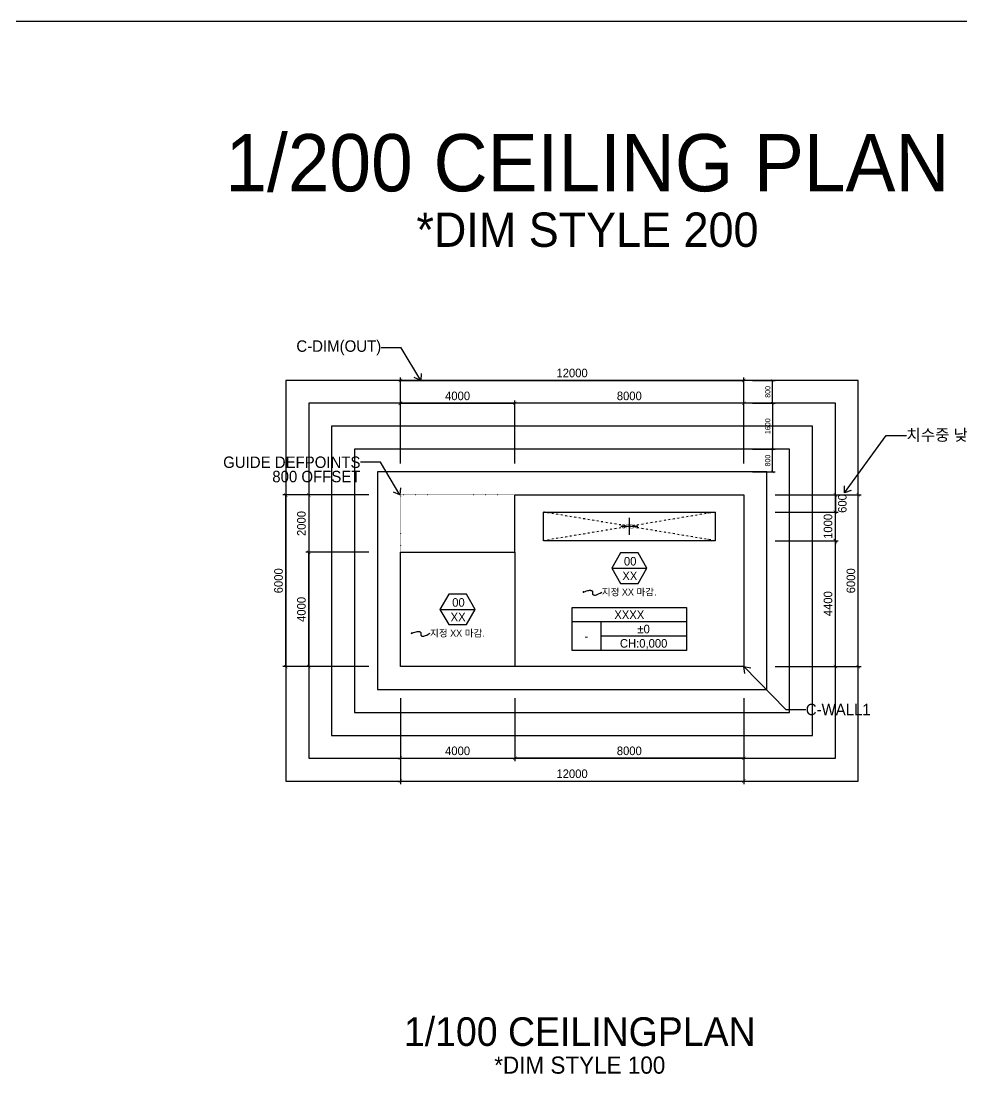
# Model space of a CAD drawing. Header units: millimetres. Extents: x -551172 to 232469, y -3435 to 261611.
# Drawn here: x -483415 to -450541, y 50632 to 87414 of the extents above; entities that cross this region are included whole.
import ezdxf
from ezdxf.enums import TextEntityAlignment as Align

# ---------------------------------------------------------------- set-up
doc = ezdxf.new("R2010")
doc.units = ezdxf.units.MM
doc.header["$LTSCALE"] = 10
doc.set_wipeout_variables(frame=1)
doc.header["$PDMODE"] = 3
doc.linetypes.add('DIVIDE', pattern=[31.75, 12.7, -6.35, 0, -6.35, 0, -6.35])
doc.linetypes.add('DOT', pattern=[6.35, 0, -6.35])
doc.layers.get('DEFPOINTS').update_dxf_attribs({"color": 248})
for name, color, linetype in [('C-DIM(IN)', 14, 'Continuous'), ('C-DIM(OUT)', 1, 'Continuous'), ('C-FIN', 5, 'Continuous'), ('C-LEVEL', 7, 'Continuous'), ('C-OPEN', 1, 'DIVIDE'), ('C-SYM', 7, 'Continuous'), ('C-TEXT', 3, 'Continuous'), ('C-WALL1', 2, 'Continuous'), ('C-WP', 7, 'Continuous'), ('E-DOOR', 6, 'Continuous'), ('F-SYM', 7, 'Continuous')]:
    doc.layers.add(name, color=color, linetype=linetype)
doc.styles.get("Standard").update_dxf_attribs({"font": 'romans.shx'})
doc.styles.add('YOURNAME', font='HY울릉도M.TTF')
doc.dimstyles.get("Standard").update_dxf_attribs({"dimtxt": 0.18, "dimasz": 0.18, "dimexe": 0.18, "dimexo": 0.0625, "dimgap": 0.09, "dimtad": 0, "dimtih": 1, "dimtoh": 1, "dimdec": 4, "dimzin": 0, "dimdsep": 46, "dimtxsty": 'Standard', "dimcen": 0.09, "dimadec": 0, "dimazin": 0, "dimtfac": 1, "dimtdec": 4, "dimtofl": 0, "dimtmove": 0, "dimatfit": 3, "dimfxl": 1, "dimtolj": 1, "dimtzin": 0, "dimarcsym": 0})
doc.dimstyles.new('YOURNAME-100', dxfattribs={"dimscale": 100, "dimtxt": 1.8, "dimasz": 0.9, "dimexe": 1, "dimexo": 3, "dimgap": 0.7, "dimtad": 1, "dimdec": 0, "dimzin": 0, "dimdsep": 46, "dimtxsty": 'YOURNAME', "dimblk": 'ARCHTICK', "dimcen": 0, "dimclrd": 1, "dimclre": 1, "dimclrt": 7, "dimadec": 0, "dimazin": 0, "dimtfac": 1, "dimtdec": 0, "dimtix": 1, "dimtmove": 2, "dimatfit": 3, "dimldrblk": 'ARCHTICK', "dimfxl": 1, "dimtolj": 1, "dimtzin": 0, "dimarcsym": 0})
doc.dimstyles.new('YOURNAME-200', dxfattribs={"dimscale": 100, "dimtxt": 3, "dimasz": 1.2, "dimexe": 1, "dimexo": 3, "dimgap": 1, "dimtad": 1, "dimdec": 0, "dimzin": 0, "dimdsep": 46, "dimtxsty": 'YOURNAME', "dimblk": 'ARCHTICK', "dimcen": 0, "dimclrd": 1, "dimclre": 1, "dimclrt": 7, "dimadec": 0, "dimazin": 0, "dimtfac": 1, "dimtdec": 0, "dimtix": 1, "dimtmove": 2, "dimatfit": 3, "dimldrblk": 'ARCHTICK', "dimfxl": 1, "dimtolj": 1, "dimtzin": 0, "dimarcsym": 0})

# ---------------------------------------------------------------- blocks, each defined once
blk = doc.blocks.new('C-SYM-OPEN')
at = {"layer": 'DEFPOINTS', "color": 156}
for p, q in [((93492, 81166), (93492, 80866)), ((93642, 81016), (93342, 81016))]:
    blk.add_line(p, q, dxfattribs=at)
at = {"layer": 'C-OPEN', "color": 7, "style": 'YOURNAME'}
blk.add_attdef('OPNAME', text='', height=70, dxfattribs=at).set_placement((93492, 81016), align=Align.MIDDLE_CENTER)
blk = doc.blocks.new('C-SYM-AREA TAG')
blk.add_wipeout([(66189, 80977), (68189, 80977), (68189, 80227), (66189, 80227)]).dxf.layer = 'C-WP'
at = {"layer": 'C-SYM', "color": 1}
for p, q in [((68189, 80727), (66189, 80727)), ((68189, 80477), (66689, 80477)), ((68189, 80227), (66189, 80227))]:
    blk.add_line(p, q, dxfattribs=at)
at = {"layer": 'C-SYM', "color": 1, "ltscale": 1000}
blk.add_line((66689, 80727), (66689, 80227), dxfattribs=at)
at = {"layer": 'C-SYM', "color": 1}
blk.add_lwpolyline([(66189, 80977), (68189, 80977), (68189, 80227), (66189, 80227), (66189, 80977)], dxfattribs=at)
at = {"layer": 'C-SYM', "color": 3, "style": 'YOURNAME'}
for tag, p in [('RM.NAME', (67189, 80852)), ('RM.NO.', (66439, 80477)), ('FL:', (67439, 80602)), ('CH:', (67439, 80352))]:
    blk.add_attdef(tag, text='', height=150, dxfattribs=at).set_placement(p, align=Align.MIDDLE_CENTER)
blk = doc.blocks.new('C-SYM-CEILING-FINISH-1')
at = {"layer": 'C-SYM', "color": 1}
blk.add_line((59050, 80503), (59666, 80503), dxfattribs=at)
blk.add_lwpolyline([(59204, 80770), (59050, 80503), (59204, 80237), (59512, 80237), (59666, 80503), (59512, 80770)], close=True, dxfattribs=at)
at = {"layer": 'C-SYM', "color": 3, "style": 'YOURNAME'}
for tag, p in [('NO?', (59373, 80550)), ('WH?', (59367, 80295))]:
    blk.add_attdef(tag, text='', height=150, dxfattribs=at).set_placement(p, align=Align.CENTER)
blk = doc.blocks.new('C-SYM-CEILING-FINISH-2')
at = {"layer": 'F-SYM', "color": 1, "const_width": 17.5}
blk.add_lwpolyline([(58549, 80087, 1), (58566, 80087, 1)], format="xyb", close=True, dxfattribs=at)
at = {"layer": 'F-SYM', "color": 1}
blk.add_lwpolyline([(58558, 80087), (58587, 80098), (58612, 80107), (58632, 80113), (58649, 80117), (58662, 80119), (58672, 80119), (58681, 80118), (58688, 80117), (58693, 80116), (58698, 80114), (58703, 80112), (58706, 80110), (58709, 80107), (58711, 80104), (58712, 80101), (58713, 80098), (58714, 80094), (58714, 80090), (58714, 80086), (58714, 80082), (58713, 80077), (58713, 80073), (58713, 80068), (58714, 80064), (58714, 80059), (58716, 80055), (58717, 80051), (58720, 80047), (58723, 80044), (58727, 80041), (58733, 80038), (58739, 80036), (58747, 80034), (58756, 80034), (58768, 80035), (58782, 80039), (58799, 80045), (58821, 80055), (58846, 80069), (58876, 80087)], dxfattribs=at)
at = {"layer": 'F-SYM', "style": 'YOURNAME'}
blk.add_attdef('FI?', text='', height=120, dxfattribs=at).set_placement((58876, 80087), align=Align.MIDDLE_LEFT)
blk = doc.blocks.new('_ArchTick')
at = {"color": 0, "linetype": 'ByBlock', "const_width": 0.15}
blk.add_lwpolyline([(-0.5, -0.5), (0.5, 0.5)], dxfattribs=at)
blk = doc.blocks.new('*D182')
at = {"layer": 'C-DIM(OUT)', "lineweight": -2, "transparency": 16777216}
for p, q in [((-470163, 71961), (-470163, 74961)), ((-470163, 74861), (-458163, 74861)), ((-458163, 71961), (-458163, 74961))]:
    blk.add_line(p, q, dxfattribs=at)
at = {"layer": 'DEFPOINTS', "color": 0, "transparency": 16777216}
for p in [(-458163, 74861), (-470163, 71661), (-458163, 71661)]:
    blk.add_point(p, dxfattribs=at)
at = {"layer": 'C-DIM(OUT)', "lineweight": -2, "transparency": 16777216, "xscale": 120, "yscale": 120, "zscale": 120, "rotation": 180}
blk.add_blockref('_ArchTick', (-470163, 74861), dxfattribs=at)
at = {"layer": 'C-DIM(OUT)', "lineweight": -2, "transparency": 16777216, "xscale": 120, "yscale": 120, "zscale": 120}
blk.add_blockref('_ArchTick', (-458163, 74861), dxfattribs=at)
at = {"layer": 'C-DIM(OUT)', "color": 7, "transparency": 16777216, "insert": (-464163, 75118), "char_height": 300, "attachment_point": 5, "style": 'YOURNAME'}
blk.add_mtext('\\A1;12000', dxfattribs=at)
blk = doc.blocks.new('*D183')
at = {"layer": 'C-DIM(OUT)', "lineweight": -2, "transparency": 16777216}
for p, q in [((-470163, 71961), (-470163, 74161)), ((-470163, 74061), (-466163, 74061)), ((-466163, 71961), (-466163, 74161))]:
    blk.add_line(p, q, dxfattribs=at)
at = {"layer": 'DEFPOINTS', "color": 0, "transparency": 16777216}
for p in [(-466163, 74061), (-470163, 71661), (-466163, 71661)]:
    blk.add_point(p, dxfattribs=at)
at = {"layer": 'C-DIM(OUT)', "lineweight": -2, "transparency": 16777216, "xscale": 120, "yscale": 120, "zscale": 120, "rotation": 180}
blk.add_blockref('_ArchTick', (-470163, 74061), dxfattribs=at)
at = {"layer": 'C-DIM(OUT)', "lineweight": -2, "transparency": 16777216, "xscale": 120, "yscale": 120, "zscale": 120}
blk.add_blockref('_ArchTick', (-466163, 74061), dxfattribs=at)
at = {"layer": 'C-DIM(OUT)', "color": 7, "transparency": 16777216, "insert": (-468163, 74318), "char_height": 300, "attachment_point": 5, "style": 'YOURNAME'}
blk.add_mtext('\\A1;4000', dxfattribs=at)
blk = doc.blocks.new('*D184')
at = {"layer": 'C-DIM(OUT)', "lineweight": -2, "transparency": 16777216}
for p, q in [((-466163, 71961), (-466163, 74161)), ((-458163, 74061), (-466163, 74061)), ((-458163, 71961), (-458163, 74161))]:
    blk.add_line(p, q, dxfattribs=at)
at = {"layer": 'DEFPOINTS', "color": 0, "transparency": 16777216}
for p in [(-466163, 74061), (-466163, 71661), (-458163, 71661)]:
    blk.add_point(p, dxfattribs=at)
at = {"layer": 'C-DIM(OUT)', "lineweight": -2, "transparency": 16777216, "xscale": 120, "yscale": 120, "zscale": 120, "rotation": 180}
blk.add_blockref('_ArchTick', (-466163, 74061), dxfattribs=at)
at = {"layer": 'C-DIM(OUT)', "lineweight": -2, "transparency": 16777216, "xscale": 120, "yscale": 120, "zscale": 120}
blk.add_blockref('_ArchTick', (-458163, 74061), dxfattribs=at)
at = {"layer": 'C-DIM(OUT)', "color": 7, "transparency": 16777216, "insert": (-462163, 74318), "char_height": 300, "attachment_point": 5, "style": 'YOURNAME'}
blk.add_mtext('\\A1;8000', dxfattribs=at)
blk = doc.blocks.new('*D185')
at = {"layer": 'C-DIM(OUT)', "lineweight": -2, "transparency": 16777216}
for p, q in [((-471263, 70861), (-474263, 70861)), ((-474163, 64861), (-474163, 70861)), ((-471263, 64861), (-474263, 64861))]:
    blk.add_line(p, q, dxfattribs=at)
at = {"layer": 'DEFPOINTS', "color": 0, "transparency": 16777216}
for p in [(-474163, 70861), (-470963, 70861), (-470963, 64861)]:
    blk.add_point(p, dxfattribs=at)
at = {"layer": 'C-DIM(OUT)', "lineweight": -2, "transparency": 16777216, "xscale": 120, "yscale": 120, "zscale": 120}
for p, rotation in [((-474163, 70861), 90), ((-474163, 64861), 270)]:
    blk.add_blockref('_ArchTick', p, dxfattribs=dict(at, rotation=rotation))
at = {"layer": 'C-DIM(OUT)', "color": 7, "transparency": 16777216, "insert": (-474419, 67861), "char_height": 300, "attachment_point": 5, "rotation": 90, "style": 'YOURNAME'}
blk.add_mtext('\\A1;6000', dxfattribs=at)
blk = doc.blocks.new('*D186')
at = {"layer": 'C-DIM(OUT)', "lineweight": -2, "transparency": 16777216}
for p, q in [((-471263, 70861), (-473463, 70861)), ((-473363, 70861), (-473363, 68861)), ((-471263, 68861), (-473463, 68861))]:
    blk.add_line(p, q, dxfattribs=at)
at = {"layer": 'DEFPOINTS', "color": 0, "transparency": 16777216}
for p in [(-470963, 70861), (-473363, 68861), (-470963, 68861)]:
    blk.add_point(p, dxfattribs=at)
at = {"layer": 'C-DIM(OUT)', "lineweight": -2, "transparency": 16777216, "xscale": 120, "yscale": 120, "zscale": 120}
for p, rotation in [((-473363, 70861), 90), ((-473363, 68861), 270)]:
    blk.add_blockref('_ArchTick', p, dxfattribs=dict(at, rotation=rotation))
at = {"layer": 'C-DIM(OUT)', "color": 7, "transparency": 16777216, "insert": (-473619, 69861), "char_height": 300, "attachment_point": 5, "rotation": 90, "style": 'YOURNAME'}
blk.add_mtext('\\A1;2000', dxfattribs=at)
blk = doc.blocks.new('*D187')
at = {"layer": 'C-DIM(OUT)', "lineweight": -2, "transparency": 16777216}
for p, q in [((-471263, 68861), (-473463, 68861)), ((-473363, 64861), (-473363, 68861)), ((-471263, 64861), (-473463, 64861))]:
    blk.add_line(p, q, dxfattribs=at)
at = {"layer": 'DEFPOINTS', "color": 0, "transparency": 16777216}
for p in [(-473363, 68861), (-470963, 68861), (-470963, 64861)]:
    blk.add_point(p, dxfattribs=at)
at = {"layer": 'C-DIM(OUT)', "lineweight": -2, "transparency": 16777216, "xscale": 120, "yscale": 120, "zscale": 120}
for p, rotation in [((-473363, 68861), 90), ((-473363, 64861), 270)]:
    blk.add_blockref('_ArchTick', p, dxfattribs=dict(at, rotation=rotation))
at = {"layer": 'C-DIM(OUT)', "color": 7, "transparency": 16777216, "insert": (-473619, 66861), "char_height": 300, "attachment_point": 5, "rotation": 90, "style": 'YOURNAME'}
blk.add_mtext('\\A1;4000', dxfattribs=at)
blk = doc.blocks.new('*D188')
at = {"layer": 'C-DIM(OUT)', "lineweight": -2, "transparency": 16777216}
for p, q in [((-457063, 70861), (-454063, 70861)), ((-454163, 64861), (-454163, 70861)), ((-457063, 64861), (-454063, 64861))]:
    blk.add_line(p, q, dxfattribs=at)
at = {"layer": 'DEFPOINTS', "color": 0, "transparency": 16777216}
for p in [(-457363, 70861), (-454163, 70861), (-457363, 64861)]:
    blk.add_point(p, dxfattribs=at)
at = {"layer": 'C-DIM(OUT)', "lineweight": -2, "transparency": 16777216, "xscale": 120, "yscale": 120, "zscale": 120}
for p, rotation in [((-454163, 70861), 90), ((-454163, 64861), 270)]:
    blk.add_blockref('_ArchTick', p, dxfattribs=dict(at, rotation=rotation))
at = {"layer": 'C-DIM(OUT)', "color": 7, "transparency": 16777216, "insert": (-454419, 67861), "char_height": 300, "attachment_point": 5, "rotation": 90, "style": 'YOURNAME'}
blk.add_mtext('\\A1;6000', dxfattribs=at)
blk = doc.blocks.new('*D189')
at = {"layer": 'C-DIM(OUT)', "lineweight": -2, "transparency": 16777216}
for p, q in [((-470163, 63761), (-470163, 60761)), ((-458163, 63761), (-458163, 60761)), ((-470163, 60861), (-458163, 60861))]:
    blk.add_line(p, q, dxfattribs=at)
at = {"layer": 'DEFPOINTS', "color": 0, "transparency": 16777216}
for p in [(-470163, 64061), (-458163, 64061), (-458163, 60861)]:
    blk.add_point(p, dxfattribs=at)
at = {"layer": 'C-DIM(OUT)', "lineweight": -2, "transparency": 16777216, "xscale": 120, "yscale": 120, "zscale": 120, "rotation": 180}
blk.add_blockref('_ArchTick', (-470163, 60861), dxfattribs=at)
at = {"layer": 'C-DIM(OUT)', "lineweight": -2, "transparency": 16777216, "xscale": 120, "yscale": 120, "zscale": 120}
blk.add_blockref('_ArchTick', (-458163, 60861), dxfattribs=at)
at = {"layer": 'C-DIM(OUT)', "color": 7, "transparency": 16777216, "insert": (-464163, 61118), "char_height": 300, "attachment_point": 5, "style": 'YOURNAME'}
blk.add_mtext('\\A1;12000', dxfattribs=at)
blk = doc.blocks.new('*D190')
at = {"layer": 'C-DIM(OUT)', "lineweight": -2, "transparency": 16777216}
for p, q in [((-470163, 63761), (-470163, 61561)), ((-466163, 63761), (-466163, 61561)), ((-470163, 61661), (-466163, 61661))]:
    blk.add_line(p, q, dxfattribs=at)
at = {"layer": 'DEFPOINTS', "color": 0, "transparency": 16777216}
for p in [(-470163, 64061), (-466163, 64061), (-466163, 61661)]:
    blk.add_point(p, dxfattribs=at)
at = {"layer": 'C-DIM(OUT)', "lineweight": -2, "transparency": 16777216, "xscale": 120, "yscale": 120, "zscale": 120, "rotation": 180}
blk.add_blockref('_ArchTick', (-470163, 61661), dxfattribs=at)
at = {"layer": 'C-DIM(OUT)', "lineweight": -2, "transparency": 16777216, "xscale": 120, "yscale": 120, "zscale": 120}
blk.add_blockref('_ArchTick', (-466163, 61661), dxfattribs=at)
at = {"layer": 'C-DIM(OUT)', "color": 7, "transparency": 16777216, "insert": (-468163, 61918), "char_height": 300, "attachment_point": 5, "style": 'YOURNAME'}
blk.add_mtext('\\A1;4000', dxfattribs=at)
blk = doc.blocks.new('*D191')
at = {"layer": 'C-DIM(OUT)', "lineweight": -2, "transparency": 16777216}
for p, q in [((-466163, 63761), (-466163, 61561)), ((-458163, 63761), (-458163, 61561)), ((-458163, 61661), (-466163, 61661))]:
    blk.add_line(p, q, dxfattribs=at)
at = {"layer": 'DEFPOINTS', "color": 0, "transparency": 16777216}
for p in [(-466163, 64061), (-458163, 64061), (-466163, 61661)]:
    blk.add_point(p, dxfattribs=at)
at = {"layer": 'C-DIM(OUT)', "lineweight": -2, "transparency": 16777216, "xscale": 120, "yscale": 120, "zscale": 120, "rotation": 180}
blk.add_blockref('_ArchTick', (-466163, 61661), dxfattribs=at)
at = {"layer": 'C-DIM(OUT)', "lineweight": -2, "transparency": 16777216, "xscale": 120, "yscale": 120, "zscale": 120}
blk.add_blockref('_ArchTick', (-458163, 61661), dxfattribs=at)
at = {"layer": 'C-DIM(OUT)', "color": 7, "transparency": 16777216, "insert": (-462163, 61918), "char_height": 300, "attachment_point": 5, "style": 'YOURNAME'}
blk.add_mtext('\\A1;8000', dxfattribs=at)
blk = doc.blocks.new('*D192')
at = {"layer": 'C-DIM(IN)', "lineweight": -2, "transparency": 16777216}
for p, q in [((-457863, 74861), (-457063, 74861)), ((-457163, 74061), (-457163, 74861)), ((-457863, 74061), (-457063, 74061))]:
    blk.add_line(p, q, dxfattribs=at)
at = {"layer": 'DEFPOINTS', "color": 0, "transparency": 16777216}
for p in [(-458163, 74861), (-457163, 74861), (-458163, 74061)]:
    blk.add_point(p, dxfattribs=at)
at = {"layer": 'C-DIM(IN)', "lineweight": -2, "transparency": 16777216, "xscale": 90, "yscale": 90, "zscale": 90}
for p, rotation in [((-457163, 74861), 90), ((-457163, 74061), 270)]:
    blk.add_blockref('_ArchTick', p, dxfattribs=dict(at, rotation=rotation))
at = {"layer": 'C-DIM(IN)', "color": 7, "transparency": 16777216, "insert": (-457326, 74461), "char_height": 180, "attachment_point": 5, "rotation": 90, "style": 'YOURNAME'}
blk.add_mtext('\\A1;800', dxfattribs=at)
blk = doc.blocks.new('*D193')
at = {"layer": 'C-DIM(IN)', "lineweight": -2, "transparency": 16777216}
for p, q in [((-457863, 74061), (-457063, 74061)), ((-457163, 74061), (-457163, 72461)), ((-457863, 72461), (-457063, 72461))]:
    blk.add_line(p, q, dxfattribs=at)
at = {"layer": 'DEFPOINTS', "color": 0, "transparency": 16777216}
for p in [(-458163, 74061), (-458163, 72461), (-457163, 72461)]:
    blk.add_point(p, dxfattribs=at)
at = {"layer": 'C-DIM(IN)', "lineweight": -2, "transparency": 16777216, "xscale": 90, "yscale": 90, "zscale": 90}
for p, rotation in [((-457163, 74061), 90), ((-457163, 72461), 270)]:
    blk.add_blockref('_ArchTick', p, dxfattribs=dict(at, rotation=rotation))
at = {"layer": 'C-DIM(IN)', "color": 7, "transparency": 16777216, "insert": (-457326, 73261), "char_height": 180, "attachment_point": 5, "rotation": 90, "style": 'YOURNAME'}
blk.add_mtext('\\A1;1600', dxfattribs=at)
blk = doc.blocks.new('*D194')
at = {"layer": 'C-DIM(IN)', "lineweight": -2, "transparency": 16777216}
for p, q in [((-457863, 72461), (-457063, 72461)), ((-457163, 71661), (-457163, 72461)), ((-457863, 71661), (-457063, 71661))]:
    blk.add_line(p, q, dxfattribs=at)
at = {"layer": 'DEFPOINTS', "color": 0, "transparency": 16777216}
for p in [(-458163, 72461), (-457163, 72461), (-458163, 71661)]:
    blk.add_point(p, dxfattribs=at)
at = {"layer": 'C-DIM(IN)', "lineweight": -2, "transparency": 16777216, "xscale": 90, "yscale": 90, "zscale": 90}
for p, rotation in [((-457163, 72461), 90), ((-457163, 71661), 270)]:
    blk.add_blockref('_ArchTick', p, dxfattribs=dict(at, rotation=rotation))
at = {"layer": 'C-DIM(IN)', "color": 7, "transparency": 16777216, "insert": (-457326, 72061), "char_height": 180, "attachment_point": 5, "rotation": 90, "style": 'YOURNAME'}
blk.add_mtext('\\A1;800', dxfattribs=at)
blk = doc.blocks.new('*D195')
at = {"layer": 'C-DIM(OUT)', "lineweight": -2, "transparency": 16777216}
for p, q in [((-457063, 70861), (-454063, 70861)), ((-454163, 64861), (-454163, 70861)), ((-457063, 64861), (-454063, 64861))]:
    blk.add_line(p, q, dxfattribs=at)
at = {"layer": 'DEFPOINTS', "color": 0, "transparency": 16777216}
for p in [(-457363, 70861), (-454163, 70861), (-457363, 64861)]:
    blk.add_point(p, dxfattribs=at)
at = {"layer": 'C-DIM(OUT)', "lineweight": -2, "transparency": 16777216, "xscale": 120, "yscale": 120, "zscale": 120}
for p, rotation in [((-454163, 70861), 90), ((-454163, 64861), 270)]:
    blk.add_blockref('_ArchTick', p, dxfattribs=dict(at, rotation=rotation))
at = {"layer": 'C-DIM(OUT)', "color": 7, "transparency": 16777216, "insert": (-454419, 67861), "char_height": 300, "attachment_point": 5, "rotation": 90, "style": 'YOURNAME'}
blk.add_mtext('\\A1;6000', dxfattribs=at)
blk = doc.blocks.new('*D196')
at = {"layer": 'C-DIM(OUT)', "lineweight": -2, "transparency": 16777216}
for p, q in [((-457063, 70861), (-454863, 70861)), ((-454963, 70861), (-454963, 70261)), ((-457063, 70261), (-454863, 70261))]:
    blk.add_line(p, q, dxfattribs=at)
at = {"layer": 'DEFPOINTS', "color": 0, "transparency": 16777216}
for p in [(-457363, 70861), (-457363, 70261), (-454963, 70261)]:
    blk.add_point(p, dxfattribs=at)
at = {"layer": 'C-DIM(OUT)', "lineweight": -2, "transparency": 16777216, "xscale": 120, "yscale": 120, "zscale": 120}
for p, rotation in [((-454963, 70861), 90), ((-454963, 70261), 270)]:
    blk.add_blockref('_ArchTick', p, dxfattribs=dict(at, rotation=rotation))
at = {"layer": 'C-DIM(OUT)', "color": 7, "transparency": 16777216, "insert": (-454720, 70561), "char_height": 300, "attachment_point": 5, "rotation": 90, "style": 'YOURNAME'}
blk.add_mtext('\\A1;600', dxfattribs=at)
blk = doc.blocks.new('*D197')
at = {"layer": 'C-DIM(OUT)', "lineweight": -2, "transparency": 16777216}
for p, q in [((-457063, 69261), (-454863, 69261)), ((-454963, 64861), (-454963, 69261)), ((-457063, 64861), (-454863, 64861))]:
    blk.add_line(p, q, dxfattribs=at)
at = {"layer": 'DEFPOINTS', "color": 0, "transparency": 16777216}
for p in [(-457363, 69261), (-454963, 69261), (-457363, 64861)]:
    blk.add_point(p, dxfattribs=at)
at = {"layer": 'C-DIM(OUT)', "lineweight": -2, "transparency": 16777216, "xscale": 120, "yscale": 120, "zscale": 120}
for p, rotation in [((-454963, 69261), 90), ((-454963, 64861), 270)]:
    blk.add_blockref('_ArchTick', p, dxfattribs=dict(at, rotation=rotation))
at = {"layer": 'C-DIM(OUT)', "color": 7, "transparency": 16777216, "insert": (-455219, 67061), "char_height": 300, "attachment_point": 5, "rotation": 90, "style": 'YOURNAME'}
blk.add_mtext('\\A1;4400', dxfattribs=at)
blk = doc.blocks.new('*D198')
at = {"layer": 'C-DIM(OUT)', "lineweight": -2, "transparency": 16777216}
for p, q in [((-457063, 70261), (-454863, 70261)), ((-454963, 70261), (-454963, 70381)), ((-454963, 69261), (-454963, 70261)), ((-457063, 69261), (-454863, 69261)), ((-454963, 69261), (-454963, 69141))]:
    blk.add_line(p, q, dxfattribs=at)
at = {"layer": 'DEFPOINTS', "color": 0, "transparency": 16777216}
for p in [(-457363, 70261), (-454963, 70261), (-457363, 69261)]:
    blk.add_point(p, dxfattribs=at)
at = {"layer": 'C-DIM(OUT)', "lineweight": -2, "transparency": 16777216, "xscale": 120, "yscale": 120, "zscale": 120}
for p, rotation in [((-454963, 70261), 270), ((-454963, 69261), 90)]:
    blk.add_blockref('_ArchTick', p, dxfattribs=dict(at, rotation=rotation))
at = {"layer": 'C-DIM(OUT)', "color": 7, "transparency": 16777216, "insert": (-455219, 69761), "char_height": 300, "attachment_point": 5, "rotation": 90, "style": 'YOURNAME'}
blk.add_mtext('\\A1;1000', dxfattribs=at)

msp = doc.modelspace()

# ---------------------------------------------------------------- linework, layer by layer
at = {"layer": 'C-FIN', "ltscale": 0.1}
msp.add_lwpolyline([(-466162.6, 68861.2), (-466162.6, 64861.2)], dxfattribs=at)
at = {"layer": 'C-LEVEL', "ltscale": 0.1}
msp.add_lwpolyline([(-465162.6, 70261.2), (-459162.6, 70261.2), (-459162.6, 69261.2), (-465162.6, 69261.2)], close=True, dxfattribs=at)
at = {"layer": 'C-OPEN', "ltscale": 0.5}
for p, q in [((-459162.6, 70261.2), (-465162.6, 69261.2)), ((-459162.6, 69261.2), (-465162.6, 70261.2))]:
    msp.add_line(p, q, dxfattribs=at)
at = {"layer": 'C-WALL1', "color": 2}
msp.add_lwpolyline([(-466162.6, 64861.2), (-470162.6, 64861.2), (-470162.6, 68861.2), (-466162.6, 68861.2), (-466162.6, 70861.2), (-458162.6, 70861.2), (-458162.6, 64861.2), (-466162.6, 64861.2)], dxfattribs=at)
at = {"layer": 'DEFPOINTS', "color": 156}
msp.add_line((-537203.8, 87414.3), (-420698.9, 87414.3), dxfattribs=at)
at = {"layer": 'DEFPOINTS', "color": 1, "linetype": 'DOT', "ltscale": 0.1}
msp.add_lwpolyline([(-466162.6, 70861.2), (-470162.6, 70861.2), (-470162.6, 68861.2)], dxfattribs=at)

# ---------------------------------------------------------------- block references
at = {"layer": 'C-SYM'}
ref = msp.add_blockref('C-SYM-OPEN', (-649146.8, -92270.1), dxfattribs=dict(at, xscale=2, yscale=2, zscale=2))
ref.add_attrib('OPNAME', 'OPEN', dxfattribs={"layer": 'E-DOOR', "color": 7, "height": 140, "style": 'YOURNAME'}).set_placement((-462162.6, 69761.2), align=Align.MIDDLE_CENTER)
at = {"layer": 'C-SYM', "xscale": 2, "yscale": 2, "zscale": 2}
for name, p, values in [('C-SYM-CEILING-FINISH-1', (-580878.7, -92707.7), {'WH?': 'XX', 'NO?': '00'}), ('C-SYM-CEILING-FINISH-1', (-586878.7, -94145.1), {'WH?': 'XX', 'NO?': '00'}), ('C-SYM-CEILING-FINISH-2', (-580878.7, -92707.7), {'FI?': '지정 XX 마감.'}), ('C-SYM-CEILING-FINISH-2', (-586878.7, -94145.1), {'FI?': '지정 XX 마감.'})]:
    msp.add_blockref(name, p, dxfattribs=at).add_auto_attribs(values)

# ---------------------------------------------------------------- texts
at = {"color": 2, "style": 'YOURNAME'}
for s, height, p in [('1/200 CEILING PLAN', 2000, (-463625.1, 82464.8)), ('1/100 CEILINGPLAN', 1000, (-463893.8, 52110.6))]:
    msp.add_text(s, height=height, dxfattribs=at).set_placement(p, align=Align.MIDDLE_CENTER)
at = {"color": 6, "style": 'YOURNAME'}
for s, height, p in [('*DIM STYLE 200', 1200, (-463625.1, 80125.6)), ('*DIM STYLE 100', 600, (-463893.8, 50940.9))]:
    msp.add_text(s, height=height, dxfattribs=at).set_placement(p, align=Align.MIDDLE_CENTER)
at = {"layer": 'C-TEXT', "color": 3, "char_height": 400, "style": 'YOURNAME'}
for s, insert, attachment_point in [('C-DIM(OUT)', (-470831.5, 75999.5), 6), ('치수중 낮은 치수를 하단/옆으로 이동후 표기.', (-452482, 72933.9), 4), ('GUIDE DEFPOINTS', (-471555.8, 71999.5), 6), ('800 OFFSET', (-471555.8, 71499.5), 6), ('C-WALL1', (-455997.3, 63361.2), 4)]:
    msp.add_mtext(s, dxfattribs=dict(at, insert=insert, attachment_point=attachment_point))

# ---------------------------------------------------------------- dimensions: what is measured, and where the dimension line sits
at = {"layer": 'C-DIM(IN)'}
for base, p1, p2, angle, picture, middle in [((-457162.6, 74861.2), (-458162.6, 74061.2), (-458162.6, 74861.2), 90, '*D192', (-457326.5, 74461.2)), ((-457162.6, 72461.2), (-458162.6, 74061.2), (-458162.6, 72461.2), 270, '*D193', (-457326.3, 73261.2)), ((-457162.6, 72461.2), (-458162.6, 71661.2), (-458162.6, 72461.2), 90, '*D194', (-457326.5, 72061.2))]:
    dim = msp.add_linear_dim(base=base, p1=p1, p2=p2, angle=angle, dimstyle='YOURNAME-100', override={"dimtxsty": 'YOURNAME', "dimclrd": 256, "dimclre": 256}, dxfattribs=at)
    dim.commit()
    dim.dimension.update_dxf_attribs({"geometry": picture, "text_midpoint": middle})
at = {"layer": 'C-DIM(OUT)'}
for base, p1, p2, picture, middle in [((-458162.6, 74861.2), (-470162.6, 71661.2), (-458162.6, 71661.2), '*D182', (-464162.6, 75117.5)), ((-466162.6, 74061.2), (-470162.6, 71661.2), (-466162.6, 71661.2), '*D183', (-468162.6, 74317.5)), ((-458162.6, 60861.2), (-470162.6, 64061.2), (-458162.6, 64061.2), '*D189', (-464162.6, 61117.5)), ((-466162.6, 61661.2), (-470162.6, 64061.2), (-466162.6, 64061.2), '*D190', (-468162.6, 61917.5))]:
    dim = msp.add_linear_dim(base=base, p1=p1, p2=p2, dimstyle='YOURNAME-200', override={"dimtxsty": 'YOURNAME', "dimclrd": 256, "dimclre": 256}, dxfattribs=at)
    dim.commit()
    dim.dimension.update_dxf_attribs({"geometry": picture, "text_midpoint": middle})
for base, p1, p2, angle, picture, middle in [((-466162.6, 74061.2), (-458162.6, 71661.2), (-466162.6, 71661.2), 180, '*D184', (-462162.6, 74317.7)), ((-474162.6, 70861.2), (-470962.6, 64861.2), (-470962.6, 70861.2), 90, '*D185', (-474418.9, 67861.2)), ((-473362.6, 68861.2), (-470962.6, 70861.2), (-470962.6, 68861.2), 270, '*D186', (-473618.9, 69861.2)), ((-454162.6, 70861.2), (-457362.6, 64861.2), (-457362.6, 70861.2), 90, '*D188', (-454418.9, 67861.2)), ((-454162.6, 70861.2), (-457362.6, 64861.2), (-457362.6, 70861.2), 90, '*D195', (-454418.9, 67861.2)), ((-454962.6, 70261.2), (-457362.6, 69261.2), (-457362.6, 70261.2), 90, '*D198', (-455218.9, 69761.2)), ((-454962.6, 69261.2), (-457362.6, 64861.2), (-457362.6, 69261.2), 90, '*D197', (-455218.9, 67061.2)), ((-473362.6, 68861.2), (-470962.6, 64861.2), (-470962.6, 68861.2), 90, '*D187', (-473618.9, 66861.2)), ((-466162.6, 61661.2), (-458162.6, 64061.2), (-466162.6, 64061.2), 180, '*D191', (-462162.6, 61917.7))]:
    dim = msp.add_linear_dim(base=base, p1=p1, p2=p2, angle=angle, dimstyle='YOURNAME-200', override={"dimtxsty": 'YOURNAME', "dimclrd": 256, "dimclre": 256}, dxfattribs=at)
    dim.commit()
    dim.dimension.update_dxf_attribs({"geometry": picture, "text_midpoint": middle})
dim = msp.add_linear_dim(base=(-454962.6, 70261.2), p1=(-457362.6, 70861.2), p2=(-457362.6, 70261.2), angle=270, dimstyle='YOURNAME-200', override={"dimtxsty": 'YOURNAME', "dimclrd": 256, "dimclre": 256}, dxfattribs=at)
dim.commit()
dim.dimension.update_dxf_attribs({"geometry": '*D196', "text_midpoint": (-454720.2, 70561.2), "dimtype": 160})

# ---------------------------------------------------------------- leaders
at = {"layer": 'C-SYM', "color": 1, "annotation_type": 0, "has_hookline": 1}
for points, hookline_direction, text_width in [([(-454647.3, 70938.3), (-453183.9, 72933.9), (-452482.1, 72933.9)], 0, 10977.9), ([(-470177.2, 70860.5), (-470853.8, 71999.5), (-471555.7, 71999.5)], 1, 4604.5)]:
    msp.add_leader(points, dimstyle='Standard', override={"dimasz": 200, "dimtxsty": 'YOURNAME', "dimldrblk": 'Open90'}, dxfattribs=dict(at, hookline_direction=hookline_direction, text_width=text_width))
at = {"layer": 'C-SYM', "color": 1, "annotation_type": 0, "has_hookline": 1, "hookline_direction": 0}
msp.add_leader([(-458162.6, 64861.2), (-456699.2, 63361.2), (-455997.4, 63361.2)], dimstyle='Standard', override={"dimasz": 200, "dimtxsty": 'YOURNAME', "dimldrblk": 'Open90'}, dxfattribs=at)
at = {"layer": 'F-SYM', "color": 1, "annotation_type": 0, "has_hookline": 1, "hookline_direction": 1, "text_width": 3348.6}
msp.add_leader([(-469452.8, 74860.5), (-470129.5, 75999.5), (-470831.4, 75999.5)], dimstyle='Standard', override={"dimasz": 200, "dimtxsty": 'YOURNAME', "dimldrblk": 'Open90'}, dxfattribs=at)

# ---------------------------------------------------------------- next in the draw order: block references
at = {"layer": 'C-SYM'}
ref = msp.add_blockref('C-SYM-AREA TAG', (-596540.5, -95029.3), dxfattribs=dict(at, xscale=2, yscale=2, zscale=2))
ref.add_attrib('FL:', '%%P0', dxfattribs={"layer": 'F-SYM', "color": 3, "height": 300, "style": 'YOURNAME'}).set_placement((-461662.6, 66174.8), align=Align.MIDDLE_CENTER)
ref.add_attrib('RM.NAME', 'XXXX', dxfattribs={"layer": 'F-SYM', "color": 3, "height": 300, "style": 'YOURNAME'}).set_placement((-462162.6, 66674.8), align=Align.MIDDLE_CENTER)
ref.add_attrib('RM.NO.', '-', dxfattribs={"layer": 'F-SYM', "color": 3, "height": 300, "style": 'YOURNAME'}).set_placement((-463662.6, 65924.8), align=Align.MIDDLE_CENTER)
ref.add_attrib('CH:', 'CH:0,000', dxfattribs={"layer": 'F-SYM', "color": 3, "height": 300, "style": 'YOURNAME'}).set_placement((-461662.6, 65674.8), align=Align.MIDDLE_CENTER)

# ---------------------------------------------------------------- next in the draw order: linework, layer by layer
at = {"layer": 'DEFPOINTS'}
for points in [[(-454162.6, 74861.2), (-474162.6, 74861.2), (-474162.6, 60861.2), (-454162.6, 60861.2)], [(-454962.6, 74061.2), (-473362.6, 74061.2), (-473362.6, 61661.2), (-454962.6, 61661.2)], [(-455762.6, 73261.2), (-472562.6, 73261.2), (-472562.6, 62461.2), (-455762.6, 62461.2)], [(-456562.6, 72461.2), (-471762.6, 72461.2), (-471762.6, 63261.2), (-456562.6, 63261.2)], [(-457362.6, 71661.2), (-470962.6, 71661.2), (-470962.6, 64061.2), (-457362.6, 64061.2)]]:
    msp.add_lwpolyline(points, close=True, dxfattribs=at)

doc.saveas('drawing.dxf')
